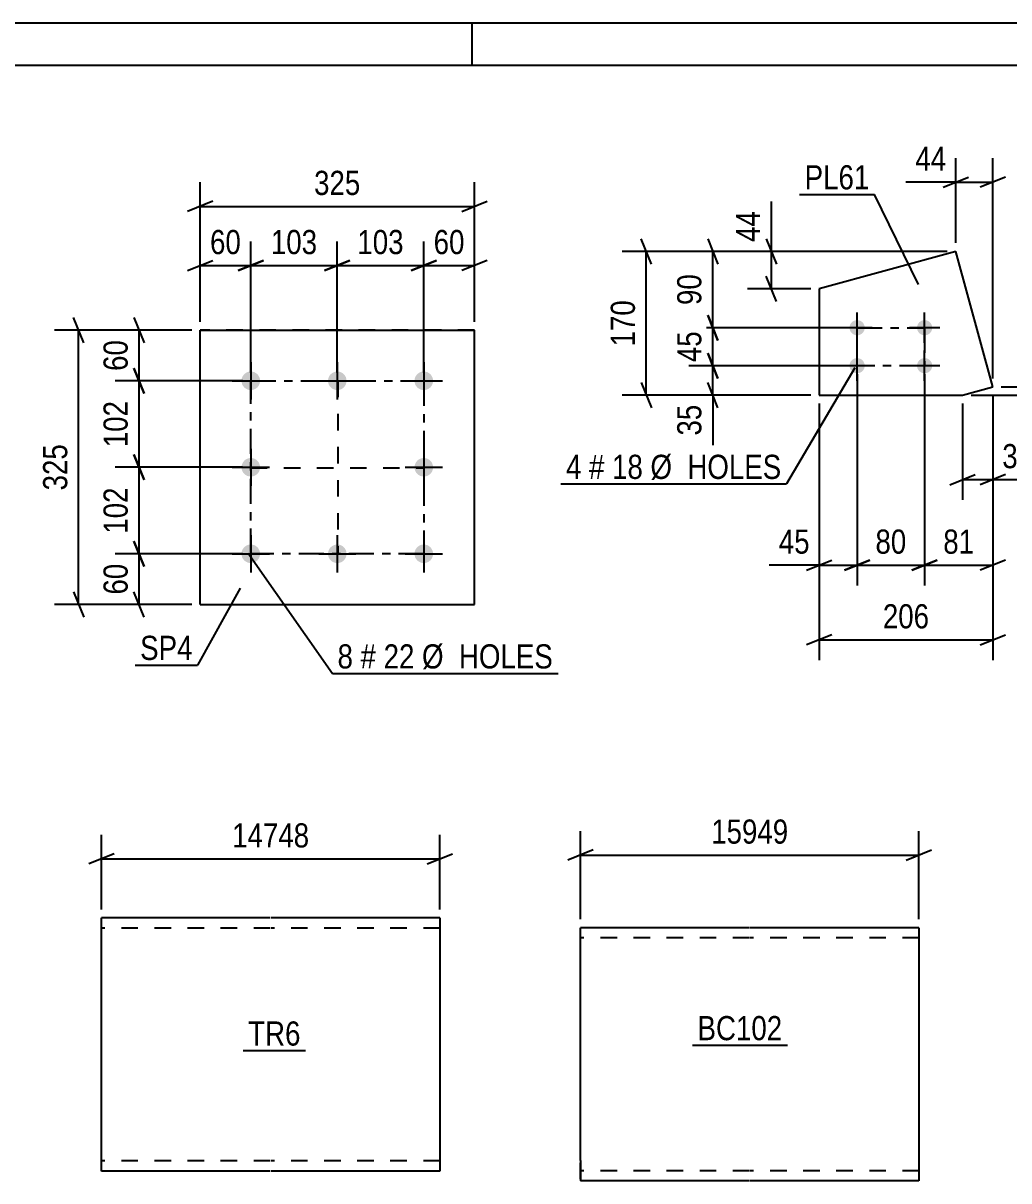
# Model space of a CAD drawing. Header units: millimetres. Extents: x 0 to 420, y 0 to 297.
# Drawn here: x 156.8 to 273.6, y 159.8 to 297 of the extents above; entities that cross this region are included whole.
import ezdxf

# ---------------------------------------------------------------- set-up
doc = ezdxf.new("R2010")
doc.units = ezdxf.units.MM
doc.linetypes.add('DXK_LINE_DOT2', pattern=[3.9198, 1.9599, -1.9599])
doc.linetypes.add('DXK_LINE_DOT3', pattern=[5.9187, 2.979, -0.9799, 0.9799, -0.9799])
doc.styles.add('Arial Narrow', font='ARIALN.TTF', dxfattribs={"height": 0.2})

# ---------------------------------------------------------------- blocks, each defined once
blk = doc.blocks.new('Unknown-389636550-11126 - 39757')
at = {"color": 5, "linetype": 'Continuous'}
for p, q in [((420, 297), (0, 297)), ((210, 292), (210, 297)), ((415, 292), (5, 292))]:
    blk.add_line(p, q, dxfattribs=at)
blk = doc.blocks.new('Part-389636550-11622 - 11621')
at = {"color": 2, "linetype": 'Continuous'}
for p, q in [((267.28, 269.95), (251.11, 265.52)), ((271.68, 253.89), (267.28, 269.95)), ((251.11, 265.52), (251.1, 252.91)), ((268.1, 252.91), (271.68, 253.89)), ((251.1, 252.91), (268.1, 252.91))]:
    blk.add_line(p, q, dxfattribs=at)
blk = doc.blocks.new('Bolt-389636550-11623 - 11621')
at = {"linetype": 'Continuous'}
for points in [[(254.7, 260.91, -1), (256.5, 260.91, -1)], [(262.7, 260.91, -1), (264.5, 260.91, -1)], [(254.7, 256.41, -1), (256.5, 256.41, -1)], [(262.7, 256.41, -1), (264.5, 256.41, -1)]]:
    blk.add_hatch(color=1, dxfattribs=at).paths.add_polyline_path(points)
at = {"color": 1, "linetype": 'Continuous'}
for p, q in [((255.6, 259.11), (255.6, 262.71)), ((263.6, 259.11), (263.6, 262.71)), ((257.4, 260.91), (253.8, 260.91)), ((265.4, 260.91), (261.8, 260.91)), ((255.6, 254.61), (255.6, 258.21)), ((263.6, 254.61), (263.6, 258.21)), ((257.4, 256.41), (253.8, 256.41)), ((265.4, 256.41), (261.8, 256.41))]:
    blk.add_line(p, q, dxfattribs=at)
blk = doc.blocks.new('Part-389636550-11463 - 11462')
at = {"color": 2, "linetype": 'Continuous'}
for p, q in [((242.83, 189.81), (222.83, 189.81)), ((222.83, 162.21), (222.83, 189.81)), ((262.93, 189.81), (242.93, 189.81)), ((262.93, 189.81), (262.93, 159.81)), ((222.83, 162.21), (222.83, 159.81)), ((242.83, 159.81), (222.83, 159.81)), ((262.93, 159.81), (242.93, 159.81))]:
    blk.add_line(p, q, dxfattribs=at)
at = {"color": 7, "linetype": 'DXK_LINE_DOT2'}
for p, q in [((242.83, 188.61), (222.83, 188.61)), ((262.93, 188.61), (242.93, 188.61)), ((222.83, 160), (222.83, 162.21)), ((222.83, 161.01), (222.83, 161.1)), ((242.83, 161.01), (222.83, 161.01)), ((262.93, 161.01), (242.93, 161.01)), ((262.93, 161.01), (262.93, 161.1))]:
    blk.add_line(p, q, dxfattribs=at)
blk = doc.blocks.new('Part-389636550-11515 - 11514')
at = {"color": 2, "linetype": 'Continuous'}
for p, q in [((177.75, 228.12), (177.75, 260.62)), ((177.75, 260.62), (210.25, 260.62)), ((210.25, 228.12), (210.25, 260.62)), ((177.75, 228.12), (177.75, 228.12)), ((177.75, 228.12), (210.25, 228.12)), ((210.25, 228.12), (210.25, 228.12))]:
    blk.add_line(p, q, dxfattribs=at)
at = {"color": 7, "linetype": 'DXK_LINE_DOT2'}
for p, q in [((210.25, 260.62), (177.75, 260.62)), ((177.75, 228.12), (210.25, 228.12))]:
    blk.add_line(p, q, dxfattribs=at)
blk = doc.blocks.new('Bolt-389636550-11516 - 11514')
at = {"linetype": 'Continuous'}
for points in [[(183.75, 255.72, -1), (183.75, 253.52, -1)], [(194, 255.72, -1), (194, 253.52, -1)], [(204.25, 255.72, -1), (204.25, 253.52, -1)], [(183.75, 245.47, -1), (183.75, 243.27, -1)], [(204.25, 245.47, -1), (204.25, 243.27, -1)], [(183.75, 235.22, -1), (183.75, 233.02, -1)], [(194, 235.22, -1), (194, 233.02, -1)], [(204.25, 235.22, -1), (204.25, 233.02, -1)]]:
    blk.add_hatch(color=1, dxfattribs=at).paths.add_polyline_path(points)
at = {"color": 1, "linetype": 'Continuous'}
for p, q in [((183.75, 256.82), (183.75, 252.42)), ((194, 256.82), (194, 252.42)), ((204.25, 256.82), (204.25, 252.42)), ((181.55, 254.62), (185.95, 254.62)), ((191.8, 254.62), (196.2, 254.62)), ((202.05, 254.62), (206.45, 254.62)), ((183.75, 246.57), (183.75, 242.17)), ((204.25, 246.57), (204.25, 242.17)), ((181.55, 244.37), (185.95, 244.37)), ((202.05, 244.37), (206.45, 244.37)), ((183.75, 236.32), (183.75, 231.92)), ((194, 236.32), (194, 231.92)), ((204.25, 236.32), (204.25, 231.92)), ((181.55, 234.12), (185.95, 234.12)), ((191.8, 234.12), (196.2, 234.12)), ((202.05, 234.12), (206.45, 234.12))]:
    blk.add_line(p, q, dxfattribs=at)
blk = doc.blocks.new('Part-389636550-11585 - 11584')
at = {"color": 2, "linetype": 'Continuous'}
for p, q in [((186.06, 190.97), (166.06, 190.97)), ((166.06, 163.37), (166.06, 190.97)), ((206.16, 190.97), (186.16, 190.97)), ((206.16, 190.97), (206.16, 188.57)), ((206.16, 188.57), (206.16, 160.97)), ((166.06, 160.97), (166.06, 163.37)), ((186.06, 160.97), (166.06, 160.97)), ((206.16, 160.97), (186.16, 160.97))]:
    blk.add_line(p, q, dxfattribs=at)
at = {"color": 7, "linetype": 'DXK_LINE_DOT2'}
for p, q in [((186.06, 189.77), (166.06, 189.77)), ((206.16, 189.77), (186.16, 189.77)), ((166.06, 161.15), (166.06, 163.37)), ((166.06, 162.17), (166.06, 162.26)), ((186.06, 162.17), (166.06, 162.17)), ((206.16, 162.17), (186.16, 162.17)), ((206.16, 162.17), (206.16, 162.26))]:
    blk.add_line(p, q, dxfattribs=at)
blk = doc.blocks.new('Rectangle-389636550-26952 - 11621')
at = {"color": 1, "linetype": 'DXK_LINE_DOT3'}
blk.add_lwpolyline([(255.6, 260.91), (263.6, 260.91), (263.6, 256.41), (255.6, 256.41), (255.6, 260.91)], close=True, dxfattribs=at)
blk = doc.blocks.new('Rectangle-389636550-26739 - 11514')
at = {"color": 1, "linetype": 'DXK_LINE_DOT3'}
blk.add_lwpolyline([(183.75, 254.62), (204.25, 254.62), (204.25, 234.12), (183.75, 234.12), (183.75, 254.62)], close=True, dxfattribs=at)
blk = doc.blocks.new('Line-389636550-26749 - 11514')
at = {"color": 1, "linetype": 'DXK_LINE_DOT2'}
blk.add_line((183.75, 244.32), (204.25, 244.32), dxfattribs=at)
blk = doc.blocks.new('Line-389636550-26756 - 11514')
at = {"color": 1, "linetype": 'DXK_LINE_DOT2'}
blk.add_line((194.05, 254.62), (194.05, 234.12), dxfattribs=at)
blk = doc.blocks.new('StraightDimension-389636550-12100 - 11621')
at = {"color": 7, "linetype": 'Continuous'}
for p, q in [((263.6, 255.41), (263.6, 230.38)), ((271.68, 252.89), (271.68, 230.38)), ((262.1, 232.18), (265.1, 233.38)), ((273.18, 233.38), (270.18, 232.18)), ((263.6, 232.78), (271.68, 232.78))]:
    blk.add_line(p, q, dxfattribs=at)
at = {"color": 0}
blk.add_wipeout([(270.07, 233.53), (270.07, 237.73), (265.21, 237.73), (265.21, 233.53)], dxfattribs=at)
at = {"color": 3, "style": 'Arial Narrow'}
blk.add_text('81', height=2.863, dxfattribs=at).set_placement((265.81, 234.13))
blk = doc.blocks.new('StraightDimension-389636550-12084 - 11621')
at = {"color": 7, "linetype": 'Continuous'}
for p, q in [((267.28, 270.95), (267.28, 281)), ((271.68, 254.89), (271.68, 281)), ((265.78, 277.55), (268.78, 278.75)), ((273.18, 278.75), (270.18, 277.55)), ((267.28, 278.15), (261.38, 278.15)), ((267.28, 278.15), (261.38, 278.15)), ((267.28, 278.15), (271.68, 278.15))]:
    blk.add_line(p, q, dxfattribs=at)
at = {"color": 0}
blk.add_wipeout([(266.76, 278.9), (266.76, 283.1), (261.9, 283.1), (261.9, 278.9)], dxfattribs=at)
at = {"color": 3, "style": 'Arial Narrow'}
blk.add_text('44', height=2.863, dxfattribs=at).set_placement((262.5, 279.5))
blk = doc.blocks.new('StraightDimension-389636550-12101 - 11621')
at = {"color": 7, "linetype": 'Continuous'}
for p, q in [((255.6, 255.41), (255.6, 230.38)), ((263.6, 255.41), (263.6, 230.38)), ((254.1, 232.18), (257.1, 233.38)), ((265.1, 233.38), (262.1, 232.18)), ((255.6, 232.78), (263.6, 232.78))]:
    blk.add_line(p, q, dxfattribs=at)
at = {"color": 0}
blk.add_wipeout([(262.03, 233.53), (262.03, 237.73), (257.17, 237.73), (257.17, 233.53)], dxfattribs=at)
at = {"color": 3, "style": 'Arial Narrow'}
blk.add_text('80', height=2.863, dxfattribs=at).set_placement((257.77, 234.13))
blk = doc.blocks.new('StraightDimension-389636550-12102 - 11621')
at = {"color": 7, "linetype": 'Continuous'}
for p, q in [((255.6, 255.41), (255.6, 230.38)), ((251.1, 251.91), (251.1, 230.38)), ((249.6, 232.18), (252.6, 233.38)), ((257.1, 233.38), (254.1, 232.18)), ((251.1, 232.78), (245.19, 232.78)), ((251.1, 232.78), (245.19, 232.78)), ((251.1, 232.78), (255.6, 232.78))]:
    blk.add_line(p, q, dxfattribs=at)
at = {"color": 0}
blk.add_wipeout([(250.57, 233.53), (250.57, 237.73), (245.72, 237.73), (245.72, 233.53)], dxfattribs=at)
at = {"color": 3, "style": 'Arial Narrow'}
blk.add_text('45', height=2.863, dxfattribs=at).set_placement((246.32, 234.13))
blk = doc.blocks.new('StraightDimension-389636550-12112 - 11621')
at = {"color": 7, "linetype": 'Continuous'}
for p, q in [((271.68, 252.89), (271.68, 221.53)), ((251.1, 251.91), (251.1, 221.53)), ((252.6, 224.53), (249.6, 223.33)), ((251.1, 223.93), (271.68, 223.93)), ((270.18, 223.33), (273.18, 224.53))]:
    blk.add_line(p, q, dxfattribs=at)
at = {"color": 0}
blk.add_wipeout([(264.73, 224.68), (264.73, 228.88), (258.05, 228.88), (258.05, 224.68)], dxfattribs=at)
at = {"color": 3, "style": 'Arial Narrow'}
blk.add_text('206', height=2.863, dxfattribs=at).set_placement((258.65, 225.28))
blk = doc.blocks.new('StraightDimension-389636550-12116 - 11621')
at = {"color": 7, "linetype": 'Continuous'}
for p, q in [((237.89, 271.45), (239.09, 268.45)), ((266.28, 269.95), (235.64, 269.95)), ((238.49, 260.91), (238.49, 269.95)), ((239.09, 259.41), (237.89, 262.41)), ((254.6, 260.91), (235.64, 260.91))]:
    blk.add_line(p, q, dxfattribs=at)
at = {"color": 0}
blk.add_wipeout([(237.74, 267.86), (233.54, 267.86), (233.54, 263), (237.74, 263)], dxfattribs=at)
at = {"color": 3, "style": 'Arial Narrow'}
blk.add_text('90', height=2.863, rotation=90.0002, dxfattribs=at).set_placement((237.14, 263.6))
blk = doc.blocks.new('StraightDimension-389636550-12117 - 11621')
at = {"color": 7, "linetype": 'Continuous'}
for p, q in [((237.89, 262.41), (239.09, 259.41)), ((254.6, 260.91), (235.64, 260.91)), ((238.49, 256.41), (238.49, 260.91)), ((239.09, 254.91), (237.89, 257.91)), ((254.6, 256.41), (235.64, 256.41))]:
    blk.add_line(p, q, dxfattribs=at)
at = {"color": 0}
blk.add_wipeout([(237.74, 261.09), (233.54, 261.09), (233.54, 256.23), (237.74, 256.23)], dxfattribs=at)
at = {"color": 3, "style": 'Arial Narrow'}
blk.add_text('45', height=2.863, rotation=90.0002, dxfattribs=at).set_placement((237.14, 256.83))
blk = doc.blocks.new('StraightDimension-389636550-12118 - 11621')
at = {"color": 7, "linetype": 'Continuous'}
for p, q in [((237.89, 257.91), (239.09, 254.91)), ((254.6, 256.41), (235.64, 256.41)), ((238.49, 252.91), (238.49, 256.41)), ((239.09, 251.41), (237.89, 254.41)), ((250.1, 252.91), (235.64, 252.91)), ((238.49, 252.91), (238.49, 247)), ((238.49, 252.91), (238.49, 247))]:
    blk.add_line(p, q, dxfattribs=at)
at = {"color": 0}
blk.add_wipeout([(237.74, 252.38), (233.54, 252.38), (233.54, 247.53), (237.74, 247.53)], dxfattribs=at)
at = {"color": 3, "style": 'Arial Narrow'}
blk.add_text('35', height=2.863, rotation=90.0002, dxfattribs=at).set_placement((237.14, 248.13))
blk = doc.blocks.new('StraightDimension-389636550-12128 - 11621')
at = {"color": 7, "linetype": 'Continuous'}
for p, q in [((231.22, 268.45), (230.02, 271.45)), ((266.28, 269.95), (227.77, 269.95)), ((230.62, 252.91), (230.62, 269.95)), ((230.02, 254.41), (231.22, 251.41)), ((250.1, 252.91), (227.77, 252.91))]:
    blk.add_line(p, q, dxfattribs=at)
at = {"color": 0}
blk.add_wipeout([(229.87, 264.77), (225.67, 264.77), (225.67, 258.09), (229.87, 258.09)], dxfattribs=at)
at = {"color": 3, "style": 'Arial Narrow'}
blk.add_text('170', height=2.863, rotation=90.0002, dxfattribs=at).set_placement((229.27, 258.69))
blk = doc.blocks.new('StraightDimension-389636550-26777 - 11621')
at = {"color": 7, "linetype": 'Continuous'}
for p, q in [((271.68, 252.89), (271.68, 240.51)), ((268.1, 251.91), (268.1, 240.51)), ((266.6, 242.31), (269.6, 243.51)), ((268.1, 242.91), (271.68, 242.91)), ((273.18, 243.51), (270.18, 242.31)), ((271.68, 242.91), (277.58, 242.91)), ((271.68, 242.91), (277.58, 242.91))]:
    blk.add_line(p, q, dxfattribs=at)
at = {"color": 0}
blk.add_wipeout([(277.06, 243.66), (277.06, 247.86), (272.2, 247.86), (272.2, 243.66)], dxfattribs=at)
at = {"color": 3, "style": 'Arial Narrow'}
blk.add_text('36', height=2.863, dxfattribs=at).set_placement((272.8, 244.26))
blk = doc.blocks.new('StraightDimension-389636550-26786 - 11621')
at = {"color": 7, "linetype": 'Continuous'}
for p, q in [((280.75, 253.89), (280.75, 259.79)), ((280.75, 253.89), (280.75, 259.79)), ((280.15, 255.39), (281.35, 252.39)), ((272.68, 253.89), (283.15, 253.89)), ((281.35, 251.41), (280.15, 254.41)), ((280.75, 252.91), (280.75, 253.89)), ((269.1, 252.91), (283.15, 252.91))]:
    blk.add_line(p, q, dxfattribs=at)
at = {"color": 0}
blk.add_wipeout([(280, 259.27), (275.8, 259.27), (275.8, 254.41), (280, 254.41)], dxfattribs=at)
at = {"color": 3, "style": 'Arial Narrow'}
blk.add_text('10', height=2.863, rotation=90.0002, dxfattribs=at).set_placement((279.4, 255.01))
blk = doc.blocks.new('StraightDimension-389636550-26797 - 11621')
at = {"color": 7, "linetype": 'Continuous'}
for p, q in [((245.44, 269.95), (245.44, 275.86)), ((245.44, 269.95), (245.44, 275.86)), ((244.84, 271.45), (246.04, 268.45)), ((266.28, 269.95), (242.59, 269.95)), ((245.44, 265.52), (245.44, 269.95)), ((246.04, 264.02), (244.84, 267.02)), ((250.11, 265.52), (242.59, 265.52))]:
    blk.add_line(p, q, dxfattribs=at)
at = {"color": 0}
blk.add_wipeout([(244.69, 275.33), (240.49, 275.33), (240.49, 270.48), (244.69, 270.48)], dxfattribs=at)
at = {"color": 3, "style": 'Arial Narrow'}
blk.add_text('44', height=2.863, rotation=90.0002, dxfattribs=at).set_placement((244.09, 271.08))
blk = doc.blocks.new('StraightDimension-389636550-11872 - 11462')
at = {"color": 7, "linetype": 'Continuous'}
for p, q in [((222.83, 190.81), (222.83, 201.27)), ((262.93, 190.81), (262.93, 201.27)), ((224.33, 199.02), (221.33, 197.82)), ((261.43, 197.82), (264.43, 199.02)), ((222.83, 198.42), (262.93, 198.42))]:
    blk.add_line(p, q, dxfattribs=at)
at = {"color": 0}
blk.add_wipeout([(248.05, 199.17), (248.05, 203.37), (237.71, 203.37), (237.71, 199.17)], dxfattribs=at)
at = {"color": 3, "style": 'Arial Narrow'}
blk.add_text('15949', height=2.863, dxfattribs=at).set_placement((238.31, 199.77))
blk = doc.blocks.new('StraightDimension-389636550-40633 - 11514')
at = {"color": 7, "linetype": 'Continuous'}
for p, q in [((169.91, 256.12), (171.11, 253.12)), ((182.75, 254.62), (167.66, 254.62)), ((170.51, 244.37), (170.51, 254.62)), ((171.11, 242.87), (169.91, 245.87)), ((182.75, 244.37), (167.66, 244.37))]:
    blk.add_line(p, q, dxfattribs=at)
at = {"color": 0}
blk.add_wipeout([(169.76, 252.84), (165.56, 252.84), (165.56, 246.15), (169.76, 246.15)], dxfattribs=at)
at = {"color": 3, "style": 'Arial Narrow'}
blk.add_text('102', height=2.863, rotation=90.0002, dxfattribs=at).set_placement((169.16, 246.75))
blk = doc.blocks.new('StraightDimension-389636550-40610 - 11514')
at = {"color": 7, "linetype": 'Continuous'}
for p, q in [((177.75, 261.62), (177.75, 271.13)), ((183.75, 255.62), (183.75, 271.13)), ((176.25, 267.68), (179.25, 268.88)), ((177.75, 268.28), (183.75, 268.28)), ((185.25, 268.88), (182.25, 267.68))]:
    blk.add_line(p, q, dxfattribs=at)
at = {"color": 0}
blk.add_wipeout([(183.18, 269.03), (183.18, 273.23), (178.32, 273.23), (178.32, 269.03)], dxfattribs=at)
at = {"color": 3, "style": 'Arial Narrow'}
blk.add_text('60', height=2.863, dxfattribs=at).set_placement((178.92, 269.63))
blk = doc.blocks.new('StraightDimension-389636550-40596 - 11514')
at = {"color": 7, "linetype": 'Continuous'}
for p, q in [((177.75, 261.62), (177.75, 278.14)), ((210.25, 261.62), (210.25, 278.14)), ((179.25, 275.89), (176.25, 274.69)), ((208.75, 274.69), (211.75, 275.89)), ((177.75, 275.29), (210.25, 275.29))]:
    blk.add_line(p, q, dxfattribs=at)
at = {"color": 0}
blk.add_wipeout([(197.34, 276.04), (197.34, 280.24), (190.65, 280.24), (190.65, 276.04)], dxfattribs=at)
at = {"color": 3, "style": 'Arial Narrow'}
blk.add_text('325', height=2.863, dxfattribs=at).set_placement((191.25, 276.64))
blk = doc.blocks.new('StraightDimension-389636550-40607 - 11514')
at = {"color": 7, "linetype": 'Continuous'}
for p, q in [((204.25, 255.62), (204.25, 271.13)), ((210.25, 261.62), (210.25, 271.13)), ((202.75, 267.68), (205.75, 268.88)), ((204.25, 268.28), (210.25, 268.28)), ((211.75, 268.88), (208.75, 267.68))]:
    blk.add_line(p, q, dxfattribs=at)
at = {"color": 0}
blk.add_wipeout([(209.68, 269.03), (209.68, 273.23), (204.82, 273.23), (204.82, 269.03)], dxfattribs=at)
at = {"color": 3, "style": 'Arial Narrow'}
blk.add_text('60', height=2.863, dxfattribs=at).set_placement((205.42, 269.63))
blk = doc.blocks.new('StraightDimension-389636550-40608 - 11514')
at = {"color": 7, "linetype": 'Continuous'}
for p, q in [((194, 255.62), (194, 271.13)), ((204.25, 255.62), (204.25, 271.13)), ((192.5, 267.68), (195.5, 268.88)), ((194, 268.28), (204.25, 268.28)), ((205.75, 268.88), (202.75, 267.68))]:
    blk.add_line(p, q, dxfattribs=at)
at = {"color": 0}
blk.add_wipeout([(202.46, 269.03), (202.46, 273.23), (195.78, 273.23), (195.78, 269.03)], dxfattribs=at)
at = {"color": 3, "style": 'Arial Narrow'}
blk.add_text('103', height=2.863, dxfattribs=at).set_placement((196.38, 269.63))
blk = doc.blocks.new('StraightDimension-389636550-40609 - 11514')
at = {"color": 7, "linetype": 'Continuous'}
for p, q in [((183.75, 255.62), (183.75, 271.13)), ((194, 255.62), (194, 271.13)), ((182.25, 267.68), (185.25, 268.88)), ((183.75, 268.28), (194, 268.28)), ((195.5, 268.88), (192.5, 267.68))]:
    blk.add_line(p, q, dxfattribs=at)
at = {"color": 0}
blk.add_wipeout([(192.21, 269.03), (192.21, 273.23), (185.53, 273.23), (185.53, 269.03)], dxfattribs=at)
at = {"color": 3, "style": 'Arial Narrow'}
blk.add_text('103', height=2.863, dxfattribs=at).set_placement((186.13, 269.63))
blk = doc.blocks.new('StraightDimension-389636550-40632 - 11514')
at = {"color": 7, "linetype": 'Continuous'}
for p, q in [((169.91, 262.12), (171.11, 259.12)), ((176.75, 260.62), (167.66, 260.62)), ((170.51, 254.62), (170.51, 260.62)), ((171.11, 253.12), (169.91, 256.12)), ((182.75, 254.62), (167.66, 254.62))]:
    blk.add_line(p, q, dxfattribs=at)
at = {"color": 0}
blk.add_wipeout([(169.76, 260.05), (165.56, 260.05), (165.56, 255.19), (169.76, 255.19)], dxfattribs=at)
at = {"color": 3, "style": 'Arial Narrow'}
blk.add_text('60', height=2.863, rotation=90.0002, dxfattribs=at).set_placement((169.16, 255.79))
blk = doc.blocks.new('StraightDimension-389636550-40634 - 11514')
at = {"color": 7, "linetype": 'Continuous'}
for p, q in [((169.91, 245.87), (171.11, 242.87)), ((182.75, 244.37), (167.66, 244.37)), ((170.51, 234.12), (170.51, 244.37)), ((171.11, 232.62), (169.91, 235.62)), ((182.75, 234.12), (167.66, 234.12))]:
    blk.add_line(p, q, dxfattribs=at)
at = {"color": 0}
blk.add_wipeout([(169.76, 242.59), (165.56, 242.59), (165.56, 235.9), (169.76, 235.9)], dxfattribs=at)
at = {"color": 3, "style": 'Arial Narrow'}
blk.add_text('102', height=2.863, rotation=90.0002, dxfattribs=at).set_placement((169.16, 236.5))
blk = doc.blocks.new('StraightDimension-389636550-40635 - 11514')
at = {"color": 7, "linetype": 'Continuous'}
for p, q in [((169.91, 235.62), (171.11, 232.62)), ((182.75, 234.12), (167.66, 234.12)), ((170.51, 228.12), (170.51, 234.12)), ((171.11, 226.62), (169.91, 229.62)), ((176.75, 228.12), (167.66, 228.12))]:
    blk.add_line(p, q, dxfattribs=at)
at = {"color": 0}
blk.add_wipeout([(169.76, 233.55), (165.56, 233.55), (165.56, 228.69), (169.76, 228.69)], dxfattribs=at)
at = {"color": 3, "style": 'Arial Narrow'}
blk.add_text('60', height=2.863, rotation=90.0002, dxfattribs=at).set_placement((169.16, 229.29))
blk = doc.blocks.new('StraightDimension-389636550-40657 - 11514')
at = {"color": 7, "linetype": 'Continuous'}
for p, q in [((163.95, 259.12), (162.75, 262.12)), ((176.75, 260.62), (160.5, 260.62)), ((163.35, 228.12), (163.35, 260.62)), ((162.75, 229.62), (163.95, 226.62)), ((176.75, 228.12), (160.5, 228.12))]:
    blk.add_line(p, q, dxfattribs=at)
at = {"color": 0}
blk.add_wipeout([(162.6, 247.71), (158.4, 247.71), (158.4, 241.03), (162.6, 241.03)], dxfattribs=at)
at = {"color": 3, "style": 'Arial Narrow'}
blk.add_text('325', height=2.863, rotation=90.0002, dxfattribs=at).set_placement((162, 241.63))
blk = doc.blocks.new('StraightDimension-389636550-12048 - 11584')
at = {"color": 7, "linetype": 'Continuous'}
for p, q in [((166.06, 191.97), (166.06, 200.82)), ((206.16, 191.97), (206.16, 200.82)), ((167.56, 198.57), (164.56, 197.37)), ((166.06, 197.97), (206.16, 197.97)), ((204.66, 197.37), (207.66, 198.57))]:
    blk.add_line(p, q, dxfattribs=at)
at = {"color": 0}
blk.add_wipeout([(191.28, 198.72), (191.28, 202.92), (180.94, 202.92), (180.94, 198.72)], dxfattribs=at)
at = {"color": 3, "style": 'Arial Narrow'}
blk.add_text('14748', height=2.863, dxfattribs=at).set_placement((181.54, 199.32))
blk = doc.blocks.new('Mark-389636550-12212 - 11621')
at = {"color": 0}
for points in [[(222.93, 242.99), (222.93, 245.99), (221.1, 245.99), (221.1, 242.99)], [(225.66, 242.99), (225.66, 245.99), (223.83, 245.99), (223.83, 242.99)], [(230.21, 242.99), (230.21, 245.99), (226.56, 245.99), (226.56, 242.99)], [(246.64, 242.99), (246.64, 245.99), (231.11, 245.99), (231.11, 242.99)]]:
    blk.add_wipeout(points, dxfattribs=at)
for points in [[(222.93, 242.99), (222.93, 245.99), (221.1, 245.99), (221.1, 242.99)], [(225.66, 242.99), (225.66, 245.99), (223.83, 245.99), (223.83, 242.99)], [(230.21, 242.99), (230.21, 245.99), (226.56, 245.99), (226.56, 242.99)], [(246.64, 242.99), (246.64, 245.99), (231.11, 245.99), (231.11, 242.99)]]:
    blk.add_wipeout(points, dxfattribs=at)
at = {"color": 7, "linetype": 'Continuous'}
for p in [(255.32, 256.16), (220.5, 242.39)]:
    blk.add_line(p, (247.24, 242.39), dxfattribs=at)
at = {"color": 3, "style": 'Arial Narrow'}
for s, height, p in [('4', 2.86, (221.1, 242.99)), ('#', 2.86, (223.83, 242.99)), ('18', 2.863, (226.56, 242.99)), ('Ø  HOLES', 2.863, (231.11, 242.99))]:
    blk.add_text(s, height=height, dxfattribs=at).set_placement(p)
blk = doc.blocks.new('Mark-389636550-12209 - 11621')
at = {"color": 0}
blk.add_wipeout([(257.06, 277.3), (257.06, 280.3), (249.38, 280.3), (249.38, 277.3)], dxfattribs=at)
blk.add_wipeout([(257.06, 277.3), (257.06, 280.3), (249.38, 280.3), (249.38, 277.3)], dxfattribs=at)
at = {"color": 30, "linetype": 'Continuous'}
for p in [(248.78, 276.7), (262.86, 266.04)]:
    blk.add_line(p, (257.66, 276.7), dxfattribs=at)
at = {"color": 3, "style": 'Arial Narrow'}
blk.add_text('PL61', height=2.863, dxfattribs=at).set_placement((249.38, 277.3))
blk = doc.blocks.new('Mark-389636550-12165 - 11462')
at = {"color": 0}
blk.add_wipeout([(246.73, 176.48), (246.73, 179.48), (236.69, 179.48), (236.69, 176.48)], dxfattribs=at)
blk.add_wipeout([(246.73, 176.48), (246.73, 179.48), (236.69, 179.48), (236.69, 176.48)], dxfattribs=at)
at = {"color": 30, "linetype": 'Continuous'}
blk.add_line((236.09, 175.88), (247.33, 175.88), dxfattribs=at)
at = {"color": 3, "style": 'Arial Narrow'}
blk.add_text('BC102', height=2.863, dxfattribs=at).set_placement((236.69, 176.48))
blk = doc.blocks.new('Mark-389636550-12181 - 11514')
at = {"color": 0}
for points in [[(195.86, 220.53), (195.86, 223.53), (194.03, 223.53), (194.03, 220.53)], [(198.59, 220.53), (198.59, 223.53), (196.76, 223.53), (196.76, 220.53)], [(203.14, 220.53), (203.14, 223.53), (199.49, 223.53), (199.49, 220.53)], [(219.57, 220.53), (219.57, 223.53), (204.04, 223.53), (204.04, 220.53)]]:
    blk.add_wipeout(points, dxfattribs=at)
for points in [[(195.86, 220.53), (195.86, 223.53), (194.03, 223.53), (194.03, 220.53)], [(198.59, 220.53), (198.59, 223.53), (196.76, 223.53), (196.76, 220.53)], [(203.14, 220.53), (203.14, 223.53), (199.49, 223.53), (199.49, 220.53)], [(219.57, 220.53), (219.57, 223.53), (204.04, 223.53), (204.04, 220.53)]]:
    blk.add_wipeout(points, dxfattribs=at)
at = {"color": 7, "linetype": 'Continuous'}
for p, q in [((183.44, 234.19), (193.43, 219.93)), ((193.43, 219.93), (220.17, 219.93))]:
    blk.add_line(p, q, dxfattribs=at)
at = {"color": 3, "style": 'Arial Narrow'}
for s, height, p in [('8', 2.86, (194.03, 220.53)), ('#', 2.86, (196.76, 220.53)), ('22', 2.863, (199.49, 220.53)), ('Ø  HOLES', 2.863, (204.04, 220.53))]:
    blk.add_text(s, height=height, dxfattribs=at).set_placement(p)
blk = doc.blocks.new('Mark-389636550-12178 - 11514')
at = {"color": 0}
blk.add_wipeout([(176.85, 221.54), (176.85, 224.54), (170.64, 224.54), (170.64, 221.54)], dxfattribs=at)
blk.add_wipeout([(176.85, 221.54), (176.85, 224.54), (170.64, 224.54), (170.64, 221.54)], dxfattribs=at)
at = {"color": 30, "linetype": 'Continuous'}
for p in [(182.51, 230.03), (170.04, 220.94)]:
    blk.add_line(p, (177.45, 220.94), dxfattribs=at)
at = {"color": 3, "style": 'Arial Narrow'}
blk.add_text('SP4', height=2.863, dxfattribs=at).set_placement((170.64, 221.54))
blk = doc.blocks.new('Mark-389636550-12200 - 11584')
at = {"color": 0}
blk.add_wipeout([(189.65, 175.84), (189.65, 178.84), (183.44, 178.84), (183.44, 175.84)], dxfattribs=at)
blk.add_wipeout([(189.65, 175.84), (189.65, 178.84), (183.44, 178.84), (183.44, 175.84)], dxfattribs=at)
at = {"color": 30, "linetype": 'Continuous'}
blk.add_line((182.84, 175.24), (190.25, 175.24), dxfattribs=at)
at = {"color": 3, "style": 'Arial Narrow'}
blk.add_text('TR6', height=2.863, dxfattribs=at).set_placement((183.44, 175.84))

msp = doc.modelspace()

# ---------------------------------------------------------------- block references
for name in ['Unknown-389636550-11126 - 39757', 'Part-389636550-11622 - 11621', 'Bolt-389636550-11623 - 11621', 'Rectangle-389636550-26952 - 11621', 'Part-389636550-11515 - 11514', 'Bolt-389636550-11516 - 11514', 'Rectangle-389636550-26739 - 11514', 'Line-389636550-26756 - 11514', 'Line-389636550-26749 - 11514', 'Part-389636550-11585 - 11584', 'Part-389636550-11463 - 11462']:
    msp.add_blockref(name, (0, 0))

# ---------------------------------------------------------------- next in the draw order: block references
for name in ['StraightDimension-389636550-40633 - 11514', 'StraightDimension-389636550-12100 - 11621', 'Mark-389636550-12181 - 11514', 'StraightDimension-389636550-11872 - 11462', 'StraightDimension-389636550-12048 - 11584', 'Mark-389636550-12200 - 11584', 'Mark-389636550-12165 - 11462']:
    msp.add_blockref(name, (0, 0))

# ---------------------------------------------------------------- next in the draw order: block references
for name in ['StraightDimension-389636550-12084 - 11621', 'StraightDimension-389636550-40610 - 11514', 'StraightDimension-389636550-40634 - 11514']:
    msp.add_blockref(name, (0, 0))

# ---------------------------------------------------------------- next in the draw order: block references
for name in ['StraightDimension-389636550-40596 - 11514', 'StraightDimension-389636550-12116 - 11621', 'StraightDimension-389636550-12101 - 11621', 'StraightDimension-389636550-40635 - 11514']:
    msp.add_blockref(name, (0, 0))

# ---------------------------------------------------------------- next in the draw order: block references
for name in ['StraightDimension-389636550-40607 - 11514', 'StraightDimension-389636550-12102 - 11621']:
    msp.add_blockref(name, (0, 0))

# ---------------------------------------------------------------- next in the draw order: block references
for name in ['StraightDimension-389636550-40608 - 11514', 'StraightDimension-389636550-12117 - 11621', 'StraightDimension-389636550-12112 - 11621']:
    msp.add_blockref(name, (0, 0))

# ---------------------------------------------------------------- next in the draw order: block references
for name in ['StraightDimension-389636550-40609 - 11514', 'StraightDimension-389636550-12118 - 11621']:
    msp.add_blockref(name, (0, 0))

# ---------------------------------------------------------------- next in the draw order: block references
for name in ['StraightDimension-389636550-12128 - 11621', 'StraightDimension-389636550-40632 - 11514']:
    msp.add_blockref(name, (0, 0))

# ---------------------------------------------------------------- next in the draw order: block references
for name in ['StraightDimension-389636550-26797 - 11621', 'StraightDimension-389636550-40657 - 11514', 'Mark-389636550-12212 - 11621', 'StraightDimension-389636550-26777 - 11621']:
    msp.add_blockref(name, (0, 0))

# ---------------------------------------------------------------- next in the draw order: block references
for name in ['Mark-389636550-12209 - 11621', 'StraightDimension-389636550-26786 - 11621', 'Mark-389636550-12178 - 11514']:
    msp.add_blockref(name, (0, 0))

doc.saveas('drawing.dxf')
